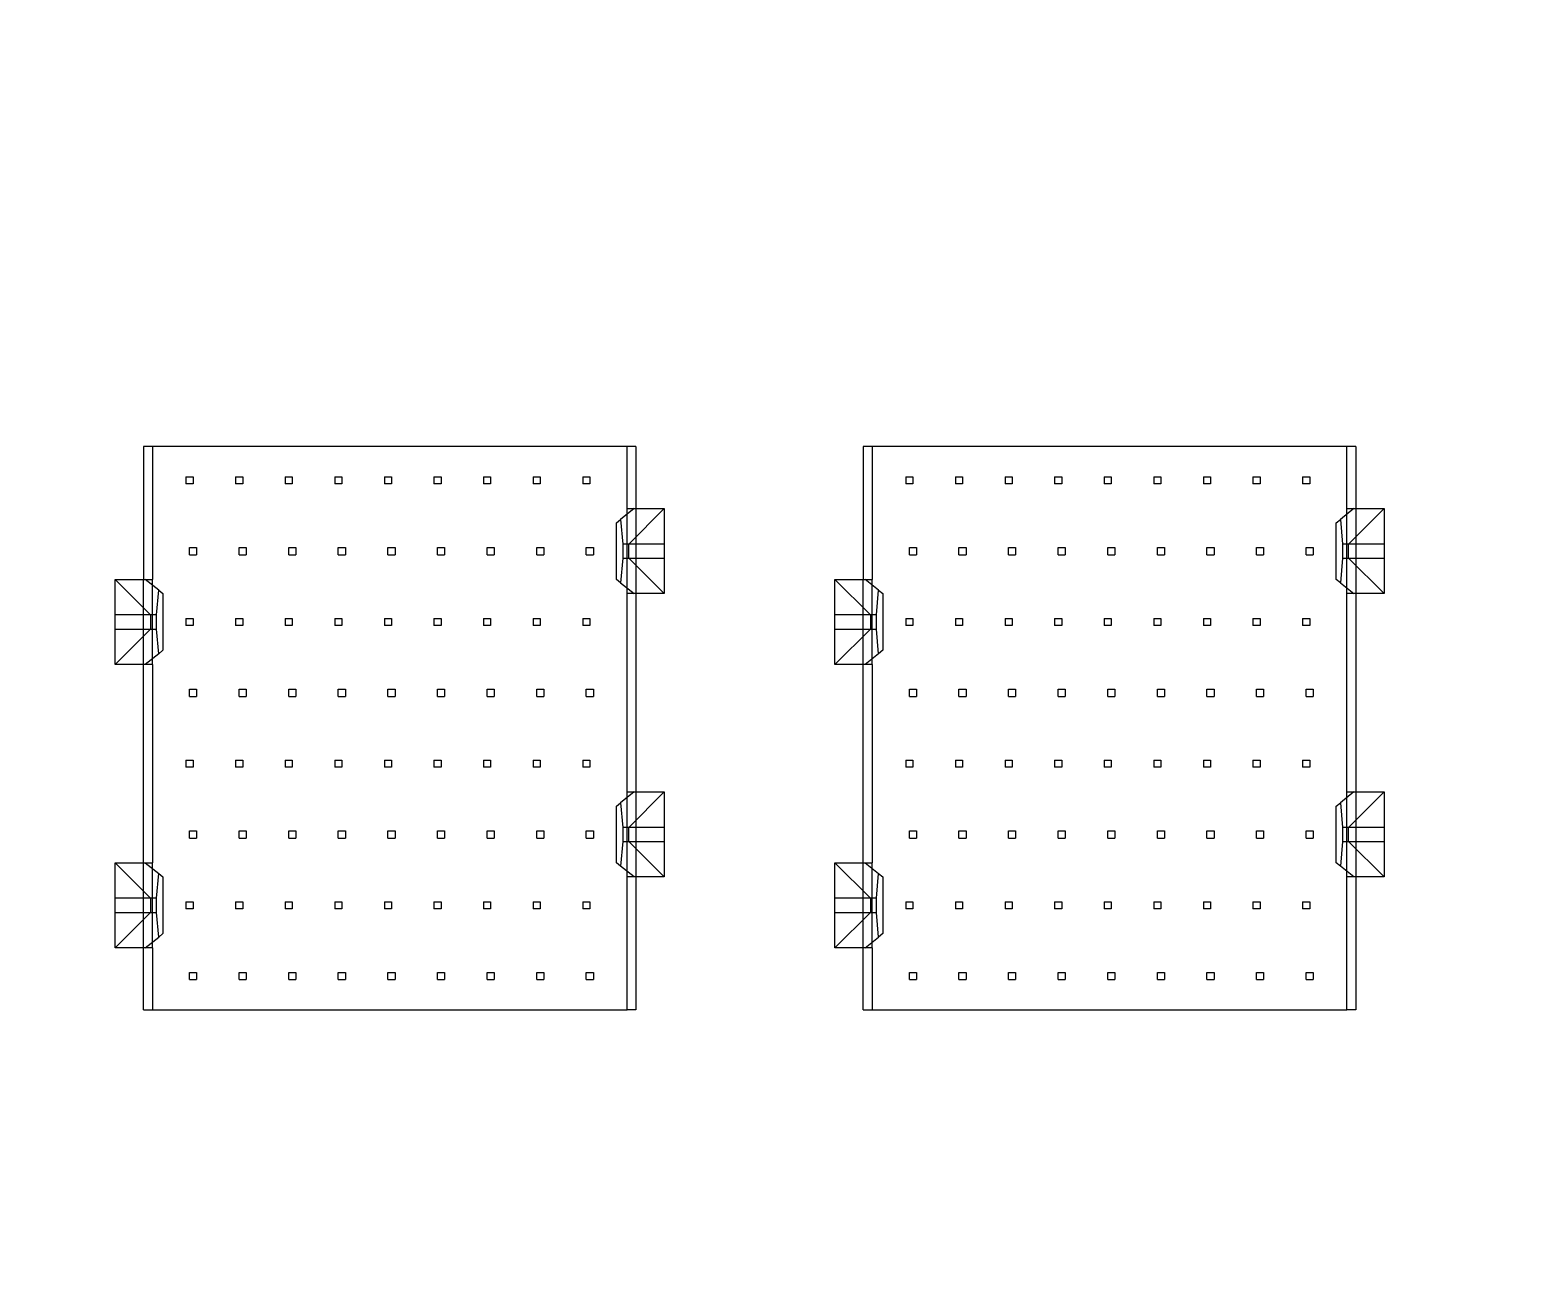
# Model space of a CAD drawing. Header units: millimetres. Extents: x -84 to 500, y -79 to 355.
# Drawn here: x 296.96 to 338.98, y 112.78 to 147.72 of the extents above; entities that cross this region are included whole.
import ezdxf
from ezdxf.lldxf.tags import DXFTag

# ---------------------------------------------------------------- set-up
doc = ezdxf.new("R2010")
doc.units = ezdxf.units.MM
doc.header["$PDSIZE"] = -1
tags = doc.linetypes.add('HIDDEN', pattern=[1.905, 1.27, -0.635]).pattern_tags.tags
tags[6:7] = [DXFTag(74, 4), DXFTag(75, 0), DXFTag(340, '0'), DXFTag(46, 1.0), DXFTag(50, 0.0), DXFTag(44, 0.0), DXFTag(45, 0.0)]
tags[4:5] = [DXFTag(74, 4), DXFTag(75, 0), DXFTag(340, '0'), DXFTag(46, 1.0), DXFTag(50, 0.0), DXFTag(44, 0.0), DXFTag(45, 0.0)]
doc.dimstyles.new('ISO-25', dxfattribs={"dimtxt": 2.5, "dimasz": 2.5, "dimexe": 1.25, "dimexo": 0.625, "dimtad": 1, "dimtxsty": 'Standard', "dimcen": 2.5, "dimadec": 0, "dimazin": 0, "dimtfac": 1, "dimtmove": 0, "dimatfit": 3, "dimfxl": 0, "dimarcsym": 0})

# ---------------------------------------------------------------- blocks, each defined once
blk = doc.blocks.new('*D34')
at = {"color": 0, "linetype": 'ByBlock', "lineweight": -2}
for p, q in [((426.45, 146.35), (440.106, 146.35)), ((440.106, 146.35), (446.71, 141.512)), ((446.71, 141.512), (474.683, 141.512))]:
    blk.add_line(p, q, dxfattribs=at)
at = {"layer": 'DEFPOINTS', "color": 0, "linetype": 'ByBlock'}
blk.add_point((425.45, 146.35), dxfattribs=at)
at = {"color": 0, "linetype": 'ByBlock', "insert": (464.761, 144.786), "char_height": 3.5, "attachment_point": 5}
blk.add_mtext('146,350', dxfattribs=at)
blk = doc.blocks.new('*D104')
at = {"color": 0, "linetype": 'ByBlock', "lineweight": -2}
for p, q in [((357.387, 315.419), (357.387, 343.952)), ((359.8, 308.815), (357.387, 315.419)), ((359.8, 282.085), (359.8, 308.815))]:
    blk.add_line(p, q, dxfattribs=at)
at = {"layer": 'DEFPOINTS', "color": 0, "linetype": 'ByBlock'}
blk.add_point((359.8, 281.085), dxfattribs=at)
at = {"color": 0, "linetype": 'ByBlock', "insert": (354.113, 333.75), "char_height": 3.5, "attachment_point": 5, "rotation": 90}
blk.add_mtext('359,800', dxfattribs=at)
blk = doc.blocks.new('*D182')
at = {"color": 0, "linetype": 'ByBlock', "lineweight": -2}
for p, q in [((297.66, 315.284), (297.66, 343.817)), ((306.665, 308.68), (297.66, 315.284)), ((306.665, 287.37), (306.665, 308.68))]:
    blk.add_line(p, q, dxfattribs=at)
at = {"layer": 'DEFPOINTS', "color": 0, "linetype": 'ByBlock'}
blk.add_point((306.665, 286.37), dxfattribs=at)
at = {"color": 0, "linetype": 'ByBlock', "insert": (294.386, 333.614), "char_height": 3.5, "attachment_point": 5, "rotation": 90}
blk.add_mtext('306,860', dxfattribs=at)
blk = doc.blocks.new('*D103')
at = {"color": 0, "linetype": 'ByBlock', "lineweight": -2}
blk.add_line((392.56, 287.37), (392.56, 345.31), dxfattribs=at)
at = {"layer": 'DEFPOINTS', "color": 0, "linetype": 'ByBlock'}
blk.add_point((392.56, 286.37), dxfattribs=at)
at = {"color": 0, "linetype": 'ByBlock', "insert": (389.286, 334.81), "char_height": 3.5, "attachment_point": 5, "rotation": 90}
blk.add_mtext('392,560', dxfattribs=at)
blk = doc.blocks.new('*D60')
at = {"color": 0, "linetype": 'ByBlock', "lineweight": -2}
for p, q in [((429.688, 279.42), (436.292, 282.059)), ((436.292, 282.059), (465.42, 282.059)), ((399.51, 279.42), (429.688, 279.42))]:
    blk.add_line(p, q, dxfattribs=at)
at = {"layer": 'DEFPOINTS', "color": 0, "linetype": 'ByBlock'}
blk.add_point((398.51, 279.42), dxfattribs=at)
at = {"color": 0, "linetype": 'ByBlock', "insert": (454.92, 285.333), "char_height": 3.5, "attachment_point": 5}
blk.add_mtext('279,420', dxfattribs=at)
blk = doc.blocks.new('*D190')
at = {"color": 0, "linetype": 'ByBlock', "lineweight": -2}
for p, q in [((429.827, 280.62), (436.431, 290.705)), ((436.431, 290.705), (464.964, 290.705)), ((361.265, 280.62), (429.827, 280.62))]:
    blk.add_line(p, q, dxfattribs=at)
at = {"layer": 'DEFPOINTS', "color": 0, "linetype": 'ByBlock'}
blk.add_point((360.265, 280.62), dxfattribs=at)
at = {"color": 0, "linetype": 'ByBlock', "insert": (454.762, 293.979), "char_height": 3.5, "attachment_point": 5}
blk.add_mtext('280,620', dxfattribs=at)
blk = doc.blocks.new('*D116')
at = {"color": 0, "linetype": 'ByBlock', "lineweight": -2}
for p, q in [((400.941, 308.34), (400.941, 337.468)), ((407.239, 301.736), (400.941, 308.34)), ((407.239, 211.51), (407.239, 301.736))]:
    blk.add_line(p, q, dxfattribs=at)
at = {"layer": 'DEFPOINTS', "color": 0, "linetype": 'ByBlock'}
blk.add_point((407.239, 210.51), dxfattribs=at)
at = {"color": 0, "linetype": 'ByBlock', "insert": (397.667, 326.968), "char_height": 3.5, "attachment_point": 5, "rotation": 90}
blk.add_mtext('407,239', dxfattribs=at)
blk = doc.blocks.new('*D91')
at = {"color": 0, "linetype": 'ByBlock', "lineweight": -2}
for p, q in [((439.745, 128), (446.349, 133.075)), ((446.349, 133.075), (473.132, 133.075)), ((355.71, 128), (439.745, 128))]:
    blk.add_line(p, q, dxfattribs=at)
at = {"layer": 'DEFPOINTS', "color": 0, "linetype": 'ByBlock'}
blk.add_point((354.71, 128), dxfattribs=at)
at = {"color": 0, "linetype": 'ByBlock', "insert": (463.805, 136.349), "char_height": 3.5, "attachment_point": 5}
blk.add_mtext('128,000', dxfattribs=at)
blk = doc.blocks.new('*D90')
at = {"color": 0, "linetype": 'ByBlock', "lineweight": -2}
for p, q in [((383.58, 122.31), (443.522, 122.31)), ((443.522, 122.31), (450.126, 119.448)), ((450.126, 119.448), (476.944, 119.448))]:
    blk.add_line(p, q, dxfattribs=at)
at = {"layer": 'DEFPOINTS', "color": 0, "linetype": 'ByBlock'}
blk.add_point((382.58, 122.31), dxfattribs=at)
at = {"color": 0, "linetype": 'ByBlock', "insert": (467.599, 122.722), "char_height": 3.5, "attachment_point": 5}
blk.add_mtext('122,310', dxfattribs=at)
blk = doc.blocks.new('*D87')
at = {"color": 0, "linetype": 'ByBlock', "lineweight": -2}
for p, q in [((355.71, 165.32), (436.663, 165.32)), ((436.663, 165.32), (443.267, 154.329)), ((443.267, 154.329), (471.24, 154.329))]:
    blk.add_line(p, q, dxfattribs=at)
at = {"layer": 'DEFPOINTS', "color": 0, "linetype": 'ByBlock'}
blk.add_point((354.71, 165.32), dxfattribs=at)
at = {"color": 0, "linetype": 'ByBlock', "insert": (461.318, 157.603), "char_height": 3.5, "attachment_point": 5}
blk.add_mtext('165,320', dxfattribs=at)
blk = doc.blocks.new('*D86')
at = {"color": 0, "linetype": 'ByBlock', "lineweight": -2}
for p, q in [((435.679, 169.72), (442.283, 178.623)), ((442.283, 178.623), (470.256, 178.623)), ((383.58, 169.72), (435.679, 169.72))]:
    blk.add_line(p, q, dxfattribs=at)
at = {"layer": 'DEFPOINTS', "color": 0, "linetype": 'ByBlock'}
blk.add_point((382.58, 169.72), dxfattribs=at)
at = {"color": 0, "linetype": 'ByBlock', "insert": (460.334, 181.897), "char_height": 3.5, "attachment_point": 5}
blk.add_mtext('169,720', dxfattribs=at)
blk = doc.blocks.new('*D93')
at = {"color": 0, "linetype": 'ByBlock', "lineweight": -2}
for p, q in [((432.054, 211.35), (437.709, 213.37)), ((437.709, 213.37), (464.527, 213.37)), ((426.45, 211.35), (432.054, 211.35))]:
    blk.add_line(p, q, dxfattribs=at)
at = {"layer": 'DEFPOINTS', "color": 0, "linetype": 'ByBlock'}
blk.add_point((425.45, 211.35), dxfattribs=at)
at = {"color": 0, "linetype": 'ByBlock', "insert": (455.182, 216.644), "char_height": 3.5, "attachment_point": 5}
blk.add_mtext('211,350', dxfattribs=at)
blk = doc.blocks.new('*D94')
at = {"color": 0, "linetype": 'ByBlock', "lineweight": -2}
for p, q in [((432.095, 298.31), (435.867, 300.366)), ((435.867, 300.366), (463.84, 300.366)), ((426.491, 298.31), (432.095, 298.31))]:
    blk.add_line(p, q, dxfattribs=at)
at = {"layer": 'DEFPOINTS', "color": 0, "linetype": 'ByBlock'}
blk.add_point((425.491, 298.31), dxfattribs=at)
at = {"color": 0, "linetype": 'ByBlock', "insert": (453.918, 303.64), "char_height": 3.5, "attachment_point": 5}
blk.add_mtext('298,310', dxfattribs=at)
blk = doc.blocks.new('*D100')
at = {"color": 0, "linetype": 'ByBlock', "lineweight": -2}
for p, q in [((438.404, 304.8), (441.522, 311.942)), ((441.522, 311.942), (469.46, 311.942)), ((432.8, 304.8), (438.404, 304.8))]:
    blk.add_line(p, q, dxfattribs=at)
at = {"layer": 'DEFPOINTS', "color": 0, "linetype": 'ByBlock'}
blk.add_point((431.8, 304.8), dxfattribs=at)
at = {"color": 0, "linetype": 'ByBlock', "insert": (459.555, 315.216), "char_height": 3.5, "attachment_point": 5}
blk.add_mtext('304,800', dxfattribs=at)
blk = doc.blocks.new('*D102')
at = {"color": 0, "linetype": 'ByBlock', "lineweight": -2}
for p, q in [((423.034, 313.81), (423.034, 341.188)), ((431.8, 311.404), (423.034, 313.81)), ((431.8, 305.8), (431.8, 311.404))]:
    blk.add_line(p, q, dxfattribs=at)
at = {"layer": 'DEFPOINTS', "color": 0, "linetype": 'ByBlock'}
blk.add_point((431.8, 304.8), dxfattribs=at)
at = {"color": 0, "linetype": 'ByBlock', "insert": (419.76, 331.563), "char_height": 3.5, "attachment_point": 5, "rotation": 90}
blk.add_mtext('431,800', dxfattribs=at)
blk = doc.blocks.new('*D114')
at = {"color": 0, "linetype": 'ByBlock', "lineweight": -2}
for p, q in [((427.163, 240.585), (433.767, 246.415)), ((433.767, 246.415), (462.895, 246.415)), ((407.051, 240.585), (427.163, 240.585))]:
    blk.add_line(p, q, dxfattribs=at)
at = {"layer": 'DEFPOINTS', "color": 0, "linetype": 'ByBlock'}
blk.add_point((406.051, 240.585), dxfattribs=at)
at = {"color": 0, "linetype": 'ByBlock', "insert": (452.395, 249.689), "char_height": 3.5, "attachment_point": 5}
blk.add_mtext('240,585', dxfattribs=at)
blk = doc.blocks.new('*D117')
at = {"color": 0, "linetype": 'ByBlock', "lineweight": -2}
for p, q in [((375.623, 311.577), (375.623, 340.11)), ((378.2, 304.973), (375.623, 311.577)), ((378.2, 242.005), (378.2, 304.973))]:
    blk.add_line(p, q, dxfattribs=at)
at = {"layer": 'DEFPOINTS', "color": 0, "linetype": 'ByBlock'}
blk.add_point((378.2, 241.005), dxfattribs=at)
at = {"color": 0, "linetype": 'ByBlock', "insert": (372.349, 329.907), "char_height": 3.5, "attachment_point": 5, "rotation": 90}
blk.add_mtext('378,200', dxfattribs=at)
blk = doc.blocks.new('*D118')
at = {"color": 0, "linetype": 'ByBlock', "lineweight": -2}
for p, q in [((346.874, 316.264), (346.874, 343.047)), ((350.01, 309.66), (346.874, 316.264)), ((350.01, 242.005), (350.01, 309.66))]:
    blk.add_line(p, q, dxfattribs=at)
at = {"layer": 'DEFPOINTS', "color": 0, "linetype": 'ByBlock'}
blk.add_point((350.01, 241.005), dxfattribs=at)
at = {"color": 0, "linetype": 'ByBlock', "insert": (343.6, 333.72), "char_height": 3.5, "attachment_point": 5, "rotation": 90}
blk.add_mtext('350,010', dxfattribs=at)
blk = doc.blocks.new('*D186')
at = {"color": 0, "linetype": 'ByBlock', "lineweight": -2}
for p, q in [((332.635, 315.682), (332.635, 344.81)), ((329.69, 309.078), (332.635, 315.682)), ((329.69, 241.54), (329.69, 309.078))]:
    blk.add_line(p, q, dxfattribs=at)
at = {"layer": 'DEFPOINTS', "color": 0, "linetype": 'ByBlock'}
blk.add_point((329.69, 240.54), dxfattribs=at)
at = {"color": 0, "linetype": 'ByBlock', "insert": (329.361, 334.31), "char_height": 3.5, "attachment_point": 5, "rotation": 90}
blk.add_mtext('329,690', dxfattribs=at)
blk = doc.blocks.new('*D120')
at = {"color": 0, "linetype": 'ByBlock', "lineweight": -2}
for p, q in [((316.639, 311.78), (316.639, 340.313)), ((309.37, 305.176), (316.639, 311.78)), ((309.37, 242.005), (309.37, 305.176))]:
    blk.add_line(p, q, dxfattribs=at)
at = {"layer": 'DEFPOINTS', "color": 0, "linetype": 'ByBlock'}
blk.add_point((309.37, 241.005), dxfattribs=at)
at = {"color": 0, "linetype": 'ByBlock', "insert": (313.365, 330.111), "char_height": 3.5, "attachment_point": 5, "rotation": 90}
blk.add_mtext('309,370', dxfattribs=at)
blk = doc.blocks.new('*D183')
at = {"color": 0, "linetype": 'ByBlock', "lineweight": -2}
for p, q in [((308.562, 314.116), (308.562, 341.494)), ((306.925, 307.512), (308.562, 314.116)), ((306.925, 174.27), (306.925, 307.512))]:
    blk.add_line(p, q, dxfattribs=at)
at = {"layer": 'DEFPOINTS', "color": 0, "linetype": 'ByBlock'}
blk.add_point((306.925, 173.27), dxfattribs=at)
at = {"color": 0, "linetype": 'ByBlock', "insert": (305.288, 331.869), "char_height": 3.5, "attachment_point": 5, "rotation": 90}
blk.add_mtext('307,120', dxfattribs=at)
blk = doc.blocks.new('*D185')
at = {"color": 0, "linetype": 'ByBlock', "lineweight": -2}
for p, q in [((325.43, 309.484), (325.43, 338.612)), ((327.44, 302.88), (325.43, 309.484)), ((327.44, 174.27), (327.44, 302.88))]:
    blk.add_line(p, q, dxfattribs=at)
at = {"layer": 'DEFPOINTS', "color": 0, "linetype": 'ByBlock'}
blk.add_point((327.44, 173.27), dxfattribs=at)
at = {"color": 0, "linetype": 'ByBlock', "insert": (322.156, 328.112), "char_height": 3.5, "attachment_point": 5, "rotation": 90}
blk.add_mtext('327,440', dxfattribs=at)
blk = doc.blocks.new('*D187')
at = {"color": 0, "linetype": 'ByBlock', "lineweight": -2}
for p, q in [((338.803, 312.856), (338.803, 341.984)), ((347.76, 306.252), (338.803, 312.856)), ((347.76, 174.27), (347.76, 306.252))]:
    blk.add_line(p, q, dxfattribs=at)
at = {"layer": 'DEFPOINTS', "color": 0, "linetype": 'ByBlock'}
blk.add_point((347.76, 173.27), dxfattribs=at)
at = {"color": 0, "linetype": 'ByBlock', "insert": (335.529, 331.484), "char_height": 3.5, "attachment_point": 5, "rotation": 90}
blk.add_mtext('347,760', dxfattribs=at)
blk = doc.blocks.new('*D188')
at = {"color": 0, "linetype": 'ByBlock', "lineweight": -2}
for p, q in [((366.99, 308.283), (366.99, 337.411)), ((375.63, 301.679), (366.99, 308.283)), ((375.63, 176.67), (375.63, 301.679))]:
    blk.add_line(p, q, dxfattribs=at)
at = {"layer": 'DEFPOINTS', "color": 0, "linetype": 'ByBlock'}
blk.add_point((375.63, 175.67), dxfattribs=at)
at = {"color": 0, "linetype": 'ByBlock', "insert": (363.716, 326.911), "char_height": 3.5, "attachment_point": 5, "rotation": 90}
blk.add_mtext('375,630', dxfattribs=at)

msp = doc.modelspace()

# ---------------------------------------------------------------- linework, layer by layer
at = {"color": 7, "linetype": 'Continuous', "lineweight": 15}
for p, q in [((300.17, 135.95), (300.17, 132.2)), ((300.42, 135.95), (300.17, 135.95)), ((300.42, 135.95), (300.42, 132.2)), ((313.82, 135.95), (300.42, 135.95)), ((313.82, 134.2), (313.82, 135.95)), ((314.07, 135.95), (313.82, 135.95)), ((314.07, 135.95), (314.07, 134.2)), ((320.49, 135.95), (320.49, 132.2)), ((320.74, 135.95), (320.49, 135.95)), ((320.74, 135.95), (320.74, 132.2)), ((334.14, 135.95), (320.74, 135.95)), ((334.14, 134.2), (334.14, 135.95)), ((334.39, 135.95), (334.14, 135.95)), ((334.39, 135.95), (334.39, 134.2)), ((314.02, 134.2), (313.6392, 133.8953)), ((313.82, 134.2), (314.02, 134.2)), ((314.87, 134.2), (313.87, 133.2)), ((314.02, 134.2), (314.87, 134.2)), ((314.87, 134.2), (314.87, 133.2)), ((334.34, 134.2), (333.9592, 133.8953)), ((334.14, 134.2), (334.34, 134.2)), ((335.19, 134.2), (334.19, 133.2)), ((334.34, 134.2), (335.19, 134.2)), ((335.19, 134.2), (335.19, 133.2)), ((313.52, 133.8), (313.6392, 133.8953)), ((313.52, 132.2), (313.52, 133.8)), ((313.6392, 133.8953), (313.7, 133.2)), ((333.84, 133.8), (333.9592, 133.8953)), ((333.84, 132.2), (333.84, 133.8)), ((333.9592, 133.8953), (334.02, 133.2)), ((313.7, 133.2), (313.7, 132.8)), ((313.87, 133.2), (313.7, 133.2)), ((313.87, 132.8), (313.87, 133.2)), ((314.87, 133.2), (313.87, 133.2)), ((314.87, 133.2), (314.87, 132.8)), ((334.02, 133.2), (334.02, 132.8)), ((334.19, 133.2), (334.02, 133.2)), ((334.19, 132.8), (334.19, 133.2)), ((335.19, 133.2), (334.19, 133.2)), ((335.19, 133.2), (335.19, 132.8)), ((313.7, 132.8), (313.6392, 132.1047)), ((313.7, 132.8), (313.87, 132.8)), ((313.87, 132.8), (314.87, 131.8)), ((313.87, 132.8), (314.87, 132.8)), ((314.87, 132.8), (314.87, 131.8)), ((334.02, 132.8), (333.9592, 132.1047)), ((334.02, 132.8), (334.19, 132.8)), ((334.19, 132.8), (335.19, 131.8)), ((334.19, 132.8), (335.19, 132.8)), ((335.19, 132.8), (335.19, 131.8)), ((299.37, 132.2), (300.22, 132.2)), ((300.37, 131.2), (299.37, 132.2)), ((299.37, 131.2), (299.37, 132.2)), ((300.6008, 131.8953), (300.22, 132.2)), ((300.22, 132.2), (300.42, 132.2)), ((313.6392, 132.1047), (313.52, 132.2)), ((313.6392, 132.1047), (314.02, 131.8)), ((319.69, 132.2), (320.54, 132.2)), ((320.69, 131.2), (319.69, 132.2)), ((319.69, 131.2), (319.69, 132.2)), ((320.9208, 131.8953), (320.54, 132.2)), ((320.54, 132.2), (320.74, 132.2)), ((333.9592, 132.1047), (333.84, 132.2)), ((333.9592, 132.1047), (334.34, 131.8)), ((300.54, 131.2), (300.6008, 131.8953)), ((300.6008, 131.8953), (300.72, 131.8)), ((300.72, 131.8), (300.72, 130.2)), ((313.82, 126.2), (313.82, 131.8)), ((314.02, 131.8), (313.82, 131.8)), ((314.87, 131.8), (314.02, 131.8)), ((314.07, 131.8), (314.07, 126.2)), ((320.86, 131.2), (320.9208, 131.8953)), ((320.9208, 131.8953), (321.04, 131.8)), ((321.04, 131.8), (321.04, 130.2)), ((334.14, 126.2), (334.14, 131.8)), ((334.34, 131.8), (334.14, 131.8)), ((335.19, 131.8), (334.34, 131.8)), ((334.39, 131.8), (334.39, 126.2)), ((299.37, 130.8), (299.37, 131.2)), ((300.37, 131.2), (299.37, 131.2)), ((300.54, 131.2), (300.37, 131.2)), ((300.37, 131.2), (300.37, 130.8)), ((300.54, 130.8), (300.54, 131.2)), ((319.69, 130.8), (319.69, 131.2)), ((320.69, 131.2), (319.69, 131.2)), ((320.86, 131.2), (320.69, 131.2)), ((320.69, 131.2), (320.69, 130.8)), ((320.86, 130.8), (320.86, 131.2)), ((299.37, 129.8), (300.37, 130.8)), ((299.37, 129.8), (299.37, 130.8)), ((299.37, 130.8), (300.37, 130.8)), ((300.37, 130.8), (300.54, 130.8)), ((300.6008, 130.1047), (300.54, 130.8)), ((319.69, 129.8), (320.69, 130.8)), ((319.69, 130.8), (320.69, 130.8)), ((319.69, 129.8), (319.69, 130.8)), ((320.69, 130.8), (320.86, 130.8)), ((320.9208, 130.1047), (320.86, 130.8)), ((300.6008, 130.1047), (300.22, 129.8)), ((300.72, 130.2), (300.6008, 130.1047)), ((320.9208, 130.1047), (320.54, 129.8)), ((321.04, 130.2), (320.9208, 130.1047)), ((300.22, 129.8), (299.37, 129.8)), ((300.17, 124.2), (300.17, 129.8)), ((300.42, 129.8), (300.22, 129.8)), ((300.42, 129.8), (300.42, 124.2)), ((320.54, 129.8), (319.69, 129.8)), ((320.49, 124.2), (320.49, 129.8)), ((320.74, 129.8), (320.54, 129.8)), ((320.74, 129.8), (320.74, 124.2)), ((314.02, 126.2), (313.6392, 125.8953)), ((313.82, 126.2), (314.02, 126.2)), ((314.87, 126.2), (313.87, 125.2)), ((314.02, 126.2), (314.87, 126.2)), ((314.87, 126.2), (314.87, 125.2)), ((334.34, 126.2), (333.9592, 125.8953)), ((334.14, 126.2), (334.34, 126.2)), ((335.19, 126.2), (334.19, 125.2)), ((334.34, 126.2), (335.19, 126.2)), ((335.19, 126.2), (335.19, 125.2)), ((313.52, 125.8), (313.6392, 125.8953)), ((313.52, 124.2), (313.52, 125.8)), ((313.6392, 125.8953), (313.7, 125.2)), ((333.84, 125.8), (333.9592, 125.8953)), ((333.84, 124.2), (333.84, 125.8)), ((333.9592, 125.8953), (334.02, 125.2)), ((313.7, 124.8), (313.6392, 124.1047)), ((313.87, 125.2), (313.7, 125.2)), ((313.7, 125.2), (313.7, 124.8)), ((313.7, 124.8), (313.87, 124.8)), ((313.87, 124.8), (313.87, 125.2)), ((314.87, 125.2), (313.87, 125.2)), ((313.87, 124.8), (314.87, 124.8)), ((313.87, 124.8), (314.87, 123.8)), ((314.87, 125.2), (314.87, 124.8)), ((314.87, 124.8), (314.87, 123.8)), ((334.02, 124.8), (333.9592, 124.1047)), ((334.02, 125.2), (334.02, 124.8)), ((334.19, 125.2), (334.02, 125.2)), ((334.02, 124.8), (334.19, 124.8)), ((334.19, 124.8), (334.19, 125.2)), ((335.19, 125.2), (334.19, 125.2)), ((334.19, 124.8), (335.19, 124.8)), ((334.19, 124.8), (335.19, 123.8)), ((335.19, 125.2), (335.19, 124.8)), ((335.19, 124.8), (335.19, 123.8)), ((299.37, 124.2), (300.22, 124.2)), ((300.37, 123.2), (299.37, 124.2)), ((299.37, 123.2), (299.37, 124.2)), ((300.22, 124.2), (300.6008, 123.8953)), ((300.22, 124.2), (300.42, 124.2)), ((313.6392, 124.1047), (313.52, 124.2)), ((314.02, 123.8), (313.6392, 124.1047)), ((320.69, 123.2), (319.69, 124.2)), ((319.69, 123.2), (319.69, 124.2)), ((319.69, 124.2), (320.54, 124.2)), ((320.54, 124.2), (320.9208, 123.8953)), ((320.54, 124.2), (320.74, 124.2)), ((333.9592, 124.1047), (333.84, 124.2)), ((334.34, 123.8), (333.9592, 124.1047)), ((300.54, 123.2), (300.6008, 123.8953)), ((300.6008, 123.8953), (300.72, 123.8)), ((300.72, 123.8), (300.72, 122.2)), ((313.82, 120.05), (313.82, 123.8)), ((314.02, 123.8), (313.82, 123.8)), ((314.87, 123.8), (314.02, 123.8)), ((314.07, 123.8), (314.07, 120.05)), ((320.86, 123.2), (320.9208, 123.8953)), ((320.9208, 123.8953), (321.04, 123.8)), ((321.04, 123.8), (321.04, 122.2)), ((334.14, 120.05), (334.14, 123.8)), ((334.34, 123.8), (334.14, 123.8)), ((335.19, 123.8), (334.34, 123.8)), ((334.39, 123.8), (334.39, 120.05)), ((299.37, 122.8), (299.37, 123.2)), ((300.37, 123.2), (299.37, 123.2)), ((300.54, 123.2), (300.37, 123.2)), ((300.37, 123.2), (300.37, 122.8)), ((300.54, 122.8), (300.54, 123.2)), ((319.69, 122.8), (319.69, 123.2)), ((320.69, 123.2), (319.69, 123.2)), ((320.86, 123.2), (320.69, 123.2)), ((320.69, 123.2), (320.69, 122.8)), ((320.86, 122.8), (320.86, 123.2)), ((299.37, 121.8), (300.37, 122.8)), ((299.37, 121.8), (299.37, 122.8)), ((299.37, 122.8), (300.37, 122.8)), ((300.37, 122.8), (300.54, 122.8)), ((300.6008, 122.1047), (300.54, 122.8)), ((319.69, 121.8), (320.69, 122.8)), ((319.69, 121.8), (319.69, 122.8)), ((319.69, 122.8), (320.69, 122.8)), ((320.69, 122.8), (320.86, 122.8)), ((320.9208, 122.1047), (320.86, 122.8)), ((300.22, 121.8), (300.6008, 122.1047)), ((300.72, 122.2), (300.6008, 122.1047)), ((320.54, 121.8), (320.9208, 122.1047)), ((321.04, 122.2), (320.9208, 122.1047)), ((300.22, 121.8), (299.37, 121.8)), ((300.17, 120.05), (300.17, 121.8)), ((300.42, 121.8), (300.22, 121.8)), ((300.42, 121.8), (300.42, 120.05)), ((320.54, 121.8), (319.69, 121.8)), ((320.49, 120.05), (320.49, 121.8)), ((320.74, 121.8), (320.54, 121.8)), ((320.74, 121.8), (320.74, 120.05)), ((300.17, 120.05), (300.42, 120.05)), ((300.42, 120.05), (313.82, 120.05)), ((314.07, 120.05), (313.82, 120.05)), ((320.49, 120.05), (320.74, 120.05)), ((320.74, 120.05), (334.14, 120.05)), ((334.39, 120.05), (334.14, 120.05))]:
    msp.add_line(p, q, dxfattribs=at)
at = {"color": 7, "linetype": 'HIDDEN', "lineweight": 0}
for p, q in [((301.37, 135.1), (301.37, 134.9)), ((301.37, 135.1), (301.57, 135.1)), ((301.57, 134.9), (301.37, 134.9)), ((301.57, 135.1), (301.57, 134.9)), ((302.77, 135.1), (302.77, 134.9)), ((302.77, 135.1), (302.97, 135.1)), ((302.97, 134.9), (302.77, 134.9)), ((302.97, 135.1), (302.97, 134.9)), ((304.17, 135.1), (304.17, 134.9)), ((304.17, 135.1), (304.37, 135.1)), ((304.37, 134.9), (304.17, 134.9)), ((304.37, 135.1), (304.37, 134.9)), ((305.57, 135.1), (305.57, 134.9)), ((305.57, 135.1), (305.77, 135.1)), ((305.77, 134.9), (305.57, 134.9)), ((305.77, 135.1), (305.77, 134.9)), ((306.97, 135.1), (306.97, 134.9)), ((306.97, 135.1), (307.17, 135.1)), ((307.17, 134.9), (306.97, 134.9)), ((307.17, 135.1), (307.17, 134.9)), ((308.37, 135.1), (308.37, 134.9)), ((308.37, 135.1), (308.57, 135.1)), ((308.57, 134.9), (308.37, 134.9)), ((308.57, 135.1), (308.57, 134.9)), ((309.77, 135.1), (309.97, 135.1)), ((309.77, 135.1), (309.77, 134.9)), ((309.97, 134.9), (309.77, 134.9)), ((309.97, 135.1), (309.97, 134.9)), ((311.17, 135.1), (311.17, 134.9)), ((311.17, 135.1), (311.37, 135.1)), ((311.37, 134.9), (311.17, 134.9)), ((311.37, 135.1), (311.37, 134.9)), ((312.57, 135.1), (312.57, 134.9)), ((312.57, 135.1), (312.77, 135.1)), ((312.77, 134.9), (312.57, 134.9)), ((312.77, 135.1), (312.77, 134.9)), ((321.69, 135.1), (321.89, 135.1)), ((321.69, 135.1), (321.69, 134.9)), ((321.89, 134.9), (321.69, 134.9)), ((321.89, 135.1), (321.89, 134.9)), ((323.09, 135.1), (323.29, 135.1)), ((323.09, 135.1), (323.09, 134.9)), ((323.29, 134.9), (323.09, 134.9)), ((323.29, 135.1), (323.29, 134.9)), ((324.49, 135.1), (324.69, 135.1)), ((324.49, 135.1), (324.49, 134.9)), ((324.69, 134.9), (324.49, 134.9)), ((324.69, 135.1), (324.69, 134.9)), ((325.89, 135.1), (326.09, 135.1)), ((325.89, 135.1), (325.89, 134.9)), ((326.09, 134.9), (325.89, 134.9)), ((326.09, 135.1), (326.09, 134.9)), ((327.29, 135.1), (327.49, 135.1)), ((327.29, 135.1), (327.29, 134.9)), ((327.49, 134.9), (327.29, 134.9)), ((327.49, 135.1), (327.49, 134.9)), ((328.69, 135.1), (328.89, 135.1)), ((328.69, 135.1), (328.69, 134.9)), ((328.89, 134.9), (328.69, 134.9)), ((328.89, 135.1), (328.89, 134.9)), ((330.09, 135.1), (330.29, 135.1)), ((330.09, 135.1), (330.09, 134.9)), ((330.29, 134.9), (330.09, 134.9)), ((330.29, 135.1), (330.29, 134.9)), ((331.49, 135.1), (331.69, 135.1)), ((331.49, 135.1), (331.49, 134.9)), ((331.69, 134.9), (331.49, 134.9)), ((331.69, 135.1), (331.69, 134.9)), ((332.89, 135.1), (333.09, 135.1)), ((332.89, 135.1), (332.89, 134.9)), ((333.09, 134.9), (332.89, 134.9)), ((333.09, 135.1), (333.09, 134.9)), ((313.82, 131.8), (313.82, 134.2)), ((314.07, 134.2), (314.07, 131.8)), ((334.14, 131.8), (334.14, 134.2)), ((334.39, 134.2), (334.39, 131.8)), ((301.47, 132.9), (301.47, 133.1)), ((301.47, 133.1), (301.67, 133.1)), ((301.47, 132.9), (301.67, 132.9)), ((301.67, 133.1), (301.67, 132.9)), ((302.87, 133.1), (303.07, 133.1)), ((302.87, 132.9), (302.87, 133.1)), ((302.87, 132.9), (303.07, 132.9)), ((303.07, 133.1), (303.07, 132.9)), ((304.27, 132.9), (304.27, 133.1)), ((304.27, 133.1), (304.47, 133.1)), ((304.27, 132.9), (304.47, 132.9)), ((304.47, 133.1), (304.47, 132.9)), ((305.67, 133.1), (305.87, 133.1)), ((305.67, 132.9), (305.67, 133.1)), ((305.67, 132.9), (305.87, 132.9)), ((305.87, 133.1), (305.87, 132.9)), ((307.07, 132.9), (307.07, 133.1)), ((307.07, 133.1), (307.27, 133.1)), ((307.07, 132.9), (307.27, 132.9)), ((307.27, 133.1), (307.27, 132.9)), ((308.47, 132.9), (308.47, 133.1)), ((308.47, 133.1), (308.67, 133.1)), ((308.47, 132.9), (308.67, 132.9)), ((308.67, 133.1), (308.67, 132.9)), ((309.87, 133.1), (310.07, 133.1)), ((309.87, 132.9), (309.87, 133.1)), ((309.87, 132.9), (310.07, 132.9)), ((310.07, 133.1), (310.07, 132.9)), ((311.27, 132.9), (311.27, 133.1)), ((311.27, 133.1), (311.47, 133.1)), ((311.27, 132.9), (311.47, 132.9)), ((311.47, 133.1), (311.47, 132.9)), ((312.67, 133.1), (312.87, 133.1)), ((312.67, 132.9), (312.67, 133.1)), ((312.67, 132.9), (312.87, 132.9)), ((312.87, 133.1), (312.87, 132.9)), ((321.79, 132.9), (321.79, 133.1)), ((321.79, 133.1), (321.99, 133.1)), ((321.79, 132.9), (321.99, 132.9)), ((321.99, 133.1), (321.99, 132.9)), ((323.19, 133.1), (323.39, 133.1)), ((323.19, 132.9), (323.19, 133.1)), ((323.19, 132.9), (323.39, 132.9)), ((323.39, 133.1), (323.39, 132.9)), ((324.59, 133.1), (324.79, 133.1)), ((324.59, 132.9), (324.59, 133.1)), ((324.59, 132.9), (324.79, 132.9)), ((324.79, 133.1), (324.79, 132.9)), ((325.99, 133.1), (326.19, 133.1)), ((325.99, 132.9), (325.99, 133.1)), ((325.99, 132.9), (326.19, 132.9)), ((326.19, 133.1), (326.19, 132.9)), ((327.39, 133.1), (327.59, 133.1)), ((327.39, 132.9), (327.39, 133.1)), ((327.39, 132.9), (327.59, 132.9)), ((327.59, 133.1), (327.59, 132.9)), ((328.79, 133.1), (328.99, 133.1)), ((328.79, 132.9), (328.79, 133.1)), ((328.79, 132.9), (328.99, 132.9)), ((328.99, 133.1), (328.99, 132.9)), ((330.19, 132.9), (330.19, 133.1)), ((330.19, 133.1), (330.39, 133.1)), ((330.19, 132.9), (330.39, 132.9)), ((330.39, 133.1), (330.39, 132.9)), ((331.59, 133.1), (331.79, 133.1)), ((331.59, 132.9), (331.59, 133.1)), ((331.59, 132.9), (331.79, 132.9)), ((331.79, 133.1), (331.79, 132.9)), ((332.99, 133.1), (333.19, 133.1)), ((332.99, 132.9), (332.99, 133.1)), ((332.99, 132.9), (333.19, 132.9)), ((333.19, 133.1), (333.19, 132.9)), ((300.17, 129.8), (300.17, 132.2)), ((300.42, 129.8), (300.42, 132.2)), ((320.49, 129.8), (320.49, 132.2)), ((320.74, 129.8), (320.74, 132.2)), ((301.37, 131.1), (301.57, 131.1)), ((301.37, 131.1), (301.37, 130.9)), ((301.57, 131.1), (301.57, 130.9)), ((302.77, 131.1), (302.77, 130.9)), ((302.77, 131.1), (302.97, 131.1)), ((302.97, 131.1), (302.97, 130.9)), ((304.17, 131.1), (304.17, 130.9)), ((304.17, 131.1), (304.37, 131.1)), ((304.37, 131.1), (304.37, 130.9)), ((305.57, 131.1), (305.57, 130.9)), ((305.57, 131.1), (305.77, 131.1)), ((305.77, 131.1), (305.77, 130.9)), ((306.97, 131.1), (306.97, 130.9)), ((306.97, 131.1), (307.17, 131.1)), ((307.17, 131.1), (307.17, 130.9)), ((308.37, 131.1), (308.37, 130.9)), ((308.37, 131.1), (308.57, 131.1)), ((308.57, 131.1), (308.57, 130.9)), ((309.77, 131.1), (309.77, 130.9)), ((309.77, 131.1), (309.97, 131.1)), ((309.97, 131.1), (309.97, 130.9)), ((311.17, 131.1), (311.17, 130.9)), ((311.17, 131.1), (311.37, 131.1)), ((311.37, 131.1), (311.37, 130.9)), ((312.57, 131.1), (312.77, 131.1)), ((312.57, 131.1), (312.57, 130.9)), ((312.77, 131.1), (312.77, 130.9)), ((321.69, 131.1), (321.69, 130.9)), ((321.69, 131.1), (321.89, 131.1)), ((321.89, 131.1), (321.89, 130.9)), ((323.09, 131.1), (323.29, 131.1)), ((323.09, 131.1), (323.09, 130.9)), ((323.29, 131.1), (323.29, 130.9)), ((324.49, 131.1), (324.69, 131.1)), ((324.49, 131.1), (324.49, 130.9)), ((324.69, 131.1), (324.69, 130.9)), ((325.89, 131.1), (326.09, 131.1)), ((325.89, 131.1), (325.89, 130.9)), ((326.09, 131.1), (326.09, 130.9)), ((327.29, 131.1), (327.49, 131.1)), ((327.29, 131.1), (327.29, 130.9)), ((327.49, 131.1), (327.49, 130.9)), ((328.69, 131.1), (328.89, 131.1)), ((328.69, 131.1), (328.69, 130.9)), ((328.89, 131.1), (328.89, 130.9)), ((330.09, 131.1), (330.29, 131.1)), ((330.09, 131.1), (330.09, 130.9)), ((330.29, 131.1), (330.29, 130.9)), ((331.49, 131.1), (331.69, 131.1)), ((331.49, 131.1), (331.49, 130.9)), ((331.69, 131.1), (331.69, 130.9)), ((332.89, 131.1), (333.09, 131.1)), ((332.89, 131.1), (332.89, 130.9)), ((333.09, 131.1), (333.09, 130.9)), ((301.57, 130.9), (301.37, 130.9)), ((302.97, 130.9), (302.77, 130.9)), ((304.37, 130.9), (304.17, 130.9)), ((305.77, 130.9), (305.57, 130.9)), ((307.17, 130.9), (306.97, 130.9)), ((308.57, 130.9), (308.37, 130.9)), ((309.97, 130.9), (309.77, 130.9)), ((311.37, 130.9), (311.17, 130.9)), ((312.77, 130.9), (312.57, 130.9)), ((321.89, 130.9), (321.69, 130.9)), ((323.29, 130.9), (323.09, 130.9)), ((324.69, 130.9), (324.49, 130.9)), ((326.09, 130.9), (325.89, 130.9)), ((327.49, 130.9), (327.29, 130.9)), ((328.89, 130.9), (328.69, 130.9)), ((330.29, 130.9), (330.09, 130.9)), ((331.69, 130.9), (331.49, 130.9)), ((333.09, 130.9), (332.89, 130.9)), ((301.47, 129.1), (301.67, 129.1)), ((301.47, 128.9), (301.47, 129.1)), ((301.67, 129.1), (301.67, 128.9)), ((302.87, 128.9), (302.87, 129.1)), ((302.87, 129.1), (303.07, 129.1)), ((303.07, 129.1), (303.07, 128.9)), ((304.27, 129.1), (304.47, 129.1)), ((304.27, 128.9), (304.27, 129.1)), ((304.47, 129.1), (304.47, 128.9)), ((305.67, 129.1), (305.87, 129.1)), ((305.67, 128.9), (305.67, 129.1)), ((305.87, 129.1), (305.87, 128.9)), ((307.07, 129.1), (307.27, 129.1)), ((307.07, 128.9), (307.07, 129.1)), ((307.27, 129.1), (307.27, 128.9)), ((308.47, 128.9), (308.47, 129.1)), ((308.47, 129.1), (308.67, 129.1)), ((308.67, 129.1), (308.67, 128.9)), ((309.87, 129.1), (310.07, 129.1)), ((309.87, 128.9), (309.87, 129.1)), ((310.07, 129.1), (310.07, 128.9)), ((311.27, 129.1), (311.47, 129.1)), ((311.27, 128.9), (311.27, 129.1)), ((311.47, 129.1), (311.47, 128.9)), ((312.67, 129.1), (312.87, 129.1)), ((312.67, 128.9), (312.67, 129.1)), ((312.87, 129.1), (312.87, 128.9)), ((321.79, 129.1), (321.99, 129.1)), ((321.79, 128.9), (321.79, 129.1)), ((321.99, 129.1), (321.99, 128.9)), ((323.19, 129.1), (323.39, 129.1)), ((323.19, 128.9), (323.19, 129.1)), ((323.39, 129.1), (323.39, 128.9)), ((324.59, 129.1), (324.79, 129.1)), ((324.59, 128.9), (324.59, 129.1)), ((324.79, 129.1), (324.79, 128.9)), ((325.99, 129.1), (326.19, 129.1)), ((325.99, 128.9), (325.99, 129.1)), ((326.19, 129.1), (326.19, 128.9)), ((327.39, 129.1), (327.59, 129.1)), ((327.39, 128.9), (327.39, 129.1)), ((327.59, 129.1), (327.59, 128.9)), ((328.79, 129.1), (328.99, 129.1)), ((328.79, 128.9), (328.79, 129.1)), ((328.99, 129.1), (328.99, 128.9)), ((330.19, 129.1), (330.39, 129.1)), ((330.19, 128.9), (330.19, 129.1)), ((330.39, 129.1), (330.39, 128.9)), ((331.59, 129.1), (331.79, 129.1)), ((331.59, 128.9), (331.59, 129.1)), ((331.79, 129.1), (331.79, 128.9)), ((332.99, 129.1), (333.19, 129.1)), ((332.99, 128.9), (332.99, 129.1)), ((333.19, 129.1), (333.19, 128.9)), ((301.47, 128.9), (301.67, 128.9)), ((302.87, 128.9), (303.07, 128.9)), ((304.27, 128.9), (304.47, 128.9)), ((305.67, 128.9), (305.87, 128.9)), ((307.07, 128.9), (307.27, 128.9)), ((308.47, 128.9), (308.67, 128.9)), ((309.87, 128.9), (310.07, 128.9)), ((311.27, 128.9), (311.47, 128.9)), ((312.67, 128.9), (312.87, 128.9)), ((321.79, 128.9), (321.99, 128.9)), ((323.19, 128.9), (323.39, 128.9)), ((324.59, 128.9), (324.79, 128.9)), ((325.99, 128.9), (326.19, 128.9)), ((327.39, 128.9), (327.59, 128.9)), ((328.79, 128.9), (328.99, 128.9)), ((330.19, 128.9), (330.39, 128.9)), ((331.59, 128.9), (331.79, 128.9)), ((332.99, 128.9), (333.19, 128.9)), ((301.37, 127.1), (301.57, 127.1)), ((301.37, 127.1), (301.37, 126.9)), ((301.57, 126.9), (301.37, 126.9)), ((301.57, 127.1), (301.57, 126.9)), ((302.77, 127.1), (302.97, 127.1)), ((302.77, 127.1), (302.77, 126.9)), ((302.97, 126.9), (302.77, 126.9)), ((302.97, 127.1), (302.97, 126.9)), ((304.17, 127.1), (304.37, 127.1)), ((304.17, 127.1), (304.17, 126.9)), ((304.37, 126.9), (304.17, 126.9)), ((304.37, 127.1), (304.37, 126.9)), ((305.57, 127.1), (305.57, 126.9)), ((305.57, 127.1), (305.77, 127.1)), ((305.77, 126.9), (305.57, 126.9)), ((305.77, 127.1), (305.77, 126.9)), ((306.97, 127.1), (306.97, 126.9)), ((306.97, 127.1), (307.17, 127.1)), ((307.17, 126.9), (306.97, 126.9)), ((307.17, 127.1), (307.17, 126.9)), ((308.37, 127.1), (308.37, 126.9)), ((308.37, 127.1), (308.57, 127.1)), ((308.57, 126.9), (308.37, 126.9)), ((308.57, 127.1), (308.57, 126.9)), ((309.77, 127.1), (309.77, 126.9)), ((309.77, 127.1), (309.97, 127.1)), ((309.97, 126.9), (309.77, 126.9)), ((309.97, 127.1), (309.97, 126.9)), ((311.17, 127.1), (311.17, 126.9)), ((311.17, 127.1), (311.37, 127.1)), ((311.37, 126.9), (311.17, 126.9)), ((311.37, 127.1), (311.37, 126.9)), ((312.57, 127.1), (312.57, 126.9)), ((312.57, 127.1), (312.77, 127.1)), ((312.77, 126.9), (312.57, 126.9)), ((312.77, 127.1), (312.77, 126.9)), ((321.69, 127.1), (321.89, 127.1)), ((321.69, 127.1), (321.69, 126.9)), ((321.89, 126.9), (321.69, 126.9)), ((321.89, 127.1), (321.89, 126.9)), ((323.09, 127.1), (323.29, 127.1)), ((323.09, 127.1), (323.09, 126.9)), ((323.29, 126.9), (323.09, 126.9)), ((323.29, 127.1), (323.29, 126.9)), ((324.49, 127.1), (324.69, 127.1)), ((324.49, 127.1), (324.49, 126.9)), ((324.69, 126.9), (324.49, 126.9)), ((324.69, 127.1), (324.69, 126.9)), ((325.89, 127.1), (325.89, 126.9)), ((325.89, 127.1), (326.09, 127.1)), ((326.09, 126.9), (325.89, 126.9)), ((326.09, 127.1), (326.09, 126.9)), ((327.29, 127.1), (327.49, 127.1)), ((327.29, 127.1), (327.29, 126.9)), ((327.49, 126.9), (327.29, 126.9)), ((327.49, 127.1), (327.49, 126.9)), ((328.69, 127.1), (328.89, 127.1)), ((328.69, 127.1), (328.69, 126.9)), ((328.89, 126.9), (328.69, 126.9)), ((328.89, 127.1), (328.89, 126.9)), ((330.09, 127.1), (330.09, 126.9)), ((330.09, 127.1), (330.29, 127.1)), ((330.29, 126.9), (330.09, 126.9)), ((330.29, 127.1), (330.29, 126.9)), ((331.49, 127.1), (331.69, 127.1)), ((331.49, 127.1), (331.49, 126.9)), ((331.69, 126.9), (331.49, 126.9)), ((331.69, 127.1), (331.69, 126.9)), ((332.89, 127.1), (333.09, 127.1)), ((332.89, 127.1), (332.89, 126.9)), ((333.09, 126.9), (332.89, 126.9)), ((333.09, 127.1), (333.09, 126.9)), ((313.82, 123.8), (313.82, 126.2)), ((314.07, 126.2), (314.07, 123.8)), ((334.14, 123.8), (334.14, 126.2)), ((334.39, 126.2), (334.39, 123.8)), ((301.47, 124.9), (301.47, 125.1)), ((301.47, 125.1), (301.67, 125.1)), ((301.47, 124.9), (301.67, 124.9)), ((301.67, 125.1), (301.67, 124.9)), ((302.87, 124.9), (302.87, 125.1)), ((302.87, 125.1), (303.07, 125.1)), ((302.87, 124.9), (303.07, 124.9)), ((303.07, 125.1), (303.07, 124.9)), ((304.27, 125.1), (304.47, 125.1)), ((304.27, 124.9), (304.27, 125.1)), ((304.27, 124.9), (304.47, 124.9)), ((304.47, 125.1), (304.47, 124.9)), ((305.67, 125.1), (305.87, 125.1)), ((305.67, 124.9), (305.67, 125.1)), ((305.67, 124.9), (305.87, 124.9)), ((305.87, 125.1), (305.87, 124.9)), ((307.07, 124.9), (307.07, 125.1)), ((307.07, 125.1), (307.27, 125.1)), ((307.07, 124.9), (307.27, 124.9)), ((307.27, 125.1), (307.27, 124.9)), ((308.47, 124.9), (308.47, 125.1)), ((308.47, 125.1), (308.67, 125.1)), ((308.47, 124.9), (308.67, 124.9)), ((308.67, 125.1), (308.67, 124.9)), ((309.87, 124.9), (309.87, 125.1)), ((309.87, 125.1), (310.07, 125.1)), ((309.87, 124.9), (310.07, 124.9)), ((310.07, 125.1), (310.07, 124.9)), ((311.27, 124.9), (311.27, 125.1)), ((311.27, 125.1), (311.47, 125.1)), ((311.27, 124.9), (311.47, 124.9)), ((311.47, 125.1), (311.47, 124.9)), ((312.67, 124.9), (312.67, 125.1)), ((312.67, 125.1), (312.87, 125.1)), ((312.67, 124.9), (312.87, 124.9)), ((312.87, 125.1), (312.87, 124.9)), ((321.79, 125.1), (321.99, 125.1)), ((321.79, 124.9), (321.79, 125.1)), ((321.79, 124.9), (321.99, 124.9)), ((321.99, 125.1), (321.99, 124.9)), ((323.19, 124.9), (323.19, 125.1)), ((323.19, 125.1), (323.39, 125.1)), ((323.19, 124.9), (323.39, 124.9)), ((323.39, 125.1), (323.39, 124.9)), ((324.59, 125.1), (324.79, 125.1)), ((324.59, 124.9), (324.59, 125.1)), ((324.59, 124.9), (324.79, 124.9)), ((324.79, 125.1), (324.79, 124.9)), ((325.99, 125.1), (326.19, 125.1)), ((325.99, 124.9), (325.99, 125.1)), ((325.99, 124.9), (326.19, 124.9)), ((326.19, 125.1), (326.19, 124.9)), ((327.39, 124.9), (327.39, 125.1)), ((327.39, 125.1), (327.59, 125.1)), ((327.39, 124.9), (327.59, 124.9)), ((327.59, 125.1), (327.59, 124.9)), ((328.79, 125.1), (328.99, 125.1)), ((328.79, 124.9), (328.79, 125.1)), ((328.79, 124.9), (328.99, 124.9)), ((328.99, 125.1), (328.99, 124.9)), ((330.19, 125.1), (330.39, 125.1)), ((330.19, 124.9), (330.19, 125.1)), ((330.19, 124.9), (330.39, 124.9)), ((330.39, 125.1), (330.39, 124.9)), ((331.59, 125.1), (331.79, 125.1)), ((331.59, 124.9), (331.59, 125.1)), ((331.59, 124.9), (331.79, 124.9)), ((331.79, 125.1), (331.79, 124.9)), ((332.99, 124.9), (332.99, 125.1)), ((332.99, 125.1), (333.19, 125.1)), ((332.99, 124.9), (333.19, 124.9)), ((333.19, 125.1), (333.19, 124.9)), ((300.17, 121.8), (300.17, 124.2)), ((300.42, 121.8), (300.42, 124.2)), ((320.49, 121.8), (320.49, 124.2)), ((320.74, 121.8), (320.74, 124.2)), ((301.37, 123.1), (301.37, 122.9)), ((301.37, 123.1), (301.57, 123.1)), ((301.57, 122.9), (301.37, 122.9)), ((301.57, 123.1), (301.57, 122.9)), ((302.77, 123.1), (302.77, 122.9)), ((302.77, 123.1), (302.97, 123.1)), ((302.97, 122.9), (302.77, 122.9)), ((302.97, 123.1), (302.97, 122.9)), ((304.17, 123.1), (304.17, 122.9)), ((304.17, 123.1), (304.37, 123.1)), ((304.37, 122.9), (304.17, 122.9)), ((304.37, 123.1), (304.37, 122.9)), ((305.57, 123.1), (305.77, 123.1)), ((305.57, 123.1), (305.57, 122.9)), ((305.77, 122.9), (305.57, 122.9)), ((305.77, 123.1), (305.77, 122.9)), ((306.97, 123.1), (306.97, 122.9)), ((306.97, 123.1), (307.17, 123.1)), ((307.17, 122.9), (306.97, 122.9)), ((307.17, 123.1), (307.17, 122.9)), ((308.37, 123.1), (308.37, 122.9)), ((308.37, 123.1), (308.57, 123.1)), ((308.57, 122.9), (308.37, 122.9)), ((308.57, 123.1), (308.57, 122.9)), ((309.77, 123.1), (309.77, 122.9)), ((309.77, 123.1), (309.97, 123.1)), ((309.97, 122.9), (309.77, 122.9)), ((309.97, 123.1), (309.97, 122.9)), ((311.17, 123.1), (311.17, 122.9)), ((311.17, 123.1), (311.37, 123.1)), ((311.37, 122.9), (311.17, 122.9)), ((311.37, 123.1), (311.37, 122.9)), ((312.57, 123.1), (312.57, 122.9)), ((312.57, 123.1), (312.77, 123.1)), ((312.77, 122.9), (312.57, 122.9)), ((312.77, 123.1), (312.77, 122.9)), ((321.69, 123.1), (321.69, 122.9)), ((321.69, 123.1), (321.89, 123.1)), ((321.89, 122.9), (321.69, 122.9)), ((321.89, 123.1), (321.89, 122.9)), ((323.09, 123.1), (323.29, 123.1)), ((323.09, 123.1), (323.09, 122.9)), ((323.29, 122.9), (323.09, 122.9)), ((323.29, 123.1), (323.29, 122.9)), ((324.49, 123.1), (324.69, 123.1)), ((324.49, 123.1), (324.49, 122.9)), ((324.69, 122.9), (324.49, 122.9)), ((324.69, 123.1), (324.69, 122.9)), ((325.89, 123.1), (325.89, 122.9)), ((325.89, 123.1), (326.09, 123.1)), ((326.09, 122.9), (325.89, 122.9)), ((326.09, 123.1), (326.09, 122.9)), ((327.29, 123.1), (327.29, 122.9)), ((327.29, 123.1), (327.49, 123.1)), ((327.49, 122.9), (327.29, 122.9)), ((327.49, 123.1), (327.49, 122.9)), ((328.69, 123.1), (328.89, 123.1)), ((328.69, 123.1), (328.69, 122.9)), ((328.89, 122.9), (328.69, 122.9)), ((328.89, 123.1), (328.89, 122.9)), ((330.09, 123.1), (330.29, 123.1)), ((330.09, 123.1), (330.09, 122.9)), ((330.29, 122.9), (330.09, 122.9)), ((330.29, 123.1), (330.29, 122.9)), ((331.49, 123.1), (331.49, 122.9)), ((331.49, 123.1), (331.69, 123.1)), ((331.69, 122.9), (331.49, 122.9)), ((331.69, 123.1), (331.69, 122.9)), ((332.89, 123.1), (333.09, 123.1)), ((332.89, 123.1), (332.89, 122.9)), ((333.09, 122.9), (332.89, 122.9)), ((333.09, 123.1), (333.09, 122.9)), ((301.47, 120.9), (301.47, 121.1)), ((301.47, 121.1), (301.67, 121.1)), ((301.67, 121.1), (301.67, 120.9)), ((302.87, 120.9), (302.87, 121.1)), ((302.87, 121.1), (303.07, 121.1)), ((303.07, 121.1), (303.07, 120.9)), ((304.27, 120.9), (304.27, 121.1)), ((304.27, 121.1), (304.47, 121.1)), ((304.47, 121.1), (304.47, 120.9)), ((305.67, 120.9), (305.67, 121.1)), ((305.67, 121.1), (305.87, 121.1)), ((305.87, 121.1), (305.87, 120.9)), ((307.07, 120.9), (307.07, 121.1)), ((307.07, 121.1), (307.27, 121.1)), ((307.27, 121.1), (307.27, 120.9)), ((308.47, 120.9), (308.47, 121.1)), ((308.47, 121.1), (308.67, 121.1)), ((308.67, 121.1), (308.67, 120.9)), ((309.87, 121.1), (310.07, 121.1)), ((309.87, 120.9), (309.87, 121.1)), ((310.07, 121.1), (310.07, 120.9)), ((311.27, 121.1), (311.47, 121.1)), ((311.27, 120.9), (311.27, 121.1)), ((311.47, 121.1), (311.47, 120.9)), ((312.67, 120.9), (312.67, 121.1)), ((312.67, 121.1), (312.87, 121.1)), ((312.87, 121.1), (312.87, 120.9)), ((321.79, 120.9), (321.79, 121.1)), ((321.79, 121.1), (321.99, 121.1)), ((321.99, 121.1), (321.99, 120.9)), ((323.19, 120.9), (323.19, 121.1)), ((323.19, 121.1), (323.39, 121.1)), ((323.39, 121.1), (323.39, 120.9)), ((324.59, 120.9), (324.59, 121.1)), ((324.59, 121.1), (324.79, 121.1)), ((324.79, 121.1), (324.79, 120.9)), ((325.99, 120.9), (325.99, 121.1)), ((325.99, 121.1), (326.19, 121.1)), ((326.19, 121.1), (326.19, 120.9)), ((327.39, 120.9), (327.39, 121.1)), ((327.39, 121.1), (327.59, 121.1)), ((327.59, 121.1), (327.59, 120.9)), ((328.79, 121.1), (328.99, 121.1)), ((328.79, 120.9), (328.79, 121.1)), ((328.99, 121.1), (328.99, 120.9)), ((330.19, 120.9), (330.19, 121.1)), ((330.19, 121.1), (330.39, 121.1)), ((330.39, 121.1), (330.39, 120.9)), ((331.59, 120.9), (331.59, 121.1)), ((331.59, 121.1), (331.79, 121.1)), ((331.79, 121.1), (331.79, 120.9)), ((332.99, 120.9), (332.99, 121.1)), ((332.99, 121.1), (333.19, 121.1)), ((333.19, 121.1), (333.19, 120.9)), ((301.47, 120.9), (301.67, 120.9)), ((302.87, 120.9), (303.07, 120.9)), ((304.27, 120.9), (304.47, 120.9)), ((305.67, 120.9), (305.87, 120.9)), ((307.07, 120.9), (307.27, 120.9)), ((308.47, 120.9), (308.67, 120.9)), ((309.87, 120.9), (310.07, 120.9)), ((311.27, 120.9), (311.47, 120.9)), ((312.67, 120.9), (312.87, 120.9)), ((321.79, 120.9), (321.99, 120.9)), ((323.19, 120.9), (323.39, 120.9)), ((324.59, 120.9), (324.79, 120.9)), ((325.99, 120.9), (326.19, 120.9)), ((327.39, 120.9), (327.59, 120.9)), ((328.79, 120.9), (328.99, 120.9)), ((330.19, 120.9), (330.39, 120.9)), ((331.59, 120.9), (331.79, 120.9)), ((332.99, 120.9), (333.19, 120.9))]:
    msp.add_line(p, q, dxfattribs=at)

# ---------------------------------------------------------------- dimensions: what is measured, and where the dimension line sits
for feature_location, offset, dtype, origin, picture, middle in [((392.56, 286.37), (0, 36.4157), 1, (0, 0), '*D103', (389.286, 334.8097)), ((329.69, 240.54), (2.9445, 81.7461), 1, (0, 0), '*D186', (329.3605, 334.3101)), ((306.6653, 286.37), (-9.005, 35.5178), 1, (-0.1947, 0), '*D182', (294.3863, 333.6143)), ((359.8, 281.0848), (-2.4125, 40.9386), 1, (0, 0), '*D104', (354.1135, 333.7499)), ((350.01, 241.0048), (-3.1363, 81.8636), 1, (0, 0), '*D118', (343.5997, 333.7198)), ((347.76, 173.27), (-8.9566, 146.1905), 1, (0, 0), '*D187', (335.5294, 331.4845)), ((306.9253, 173.27), (1.6362, 147.4498), 1, (-0.1947, 0), '*D183', (305.2875, 331.8688)), ((431.8, 304.8), (-8.766, 15.614), 1, (0, 0), '*D102', (419.76, 331.563)), ((309.37, 241.0048), (7.2692, 77.3793), 1, (0, 0), '*D120', (313.3652, 330.1105)), ((378.2, 241.0048), (-2.5774, 77.176), 1, (0, 0), '*D117', (372.3486, 329.9072)), ((327.44, 173.27), (-2.0105, 142.8176), 1, (0, 0), '*D185', (322.1555, 328.1116)), ((407.239, 210.51), (-6.298, 104.434), 1, (0, 0), '*D116', (397.667, 326.968)), ((375.63, 175.67), (-8.6404, 139.2171), 1, (0, 0), '*D188', (363.7156, 326.9111)), ((431.8, 304.8), (16.326, 7.1424), 0, (0, 0), '*D100', (459.555, 315.2164)), ((425.4912, 298.3102), (16.9802, 2.0555), 0, (0, 0), '*D94', (453.9179, 303.6397)), ((360.2648, 280.62), (82.7706, 10.0851), 0, (0, 0), '*D190', (454.7618, 293.9791)), ((398.51, 279.42), (44.3857, 2.6391), 0, (0, 0), '*D60', (454.9197, 285.3331)), ((406.0513, 240.585), (34.3199, 5.8296), 0, (0, 0), '*D114', (452.3952, 249.6885)), ((425.45, 211.35), (18.8635, 2.0202), 0, (0, 0), '*D93', (455.1825, 216.6442)), ((382.58, 169.72), (66.3074, 8.9025), 0, (0, 0), '*D86', (460.3339, 181.8965)), ((354.71, 165.32), (95.1614, -10.9915), 0, (0, 0), '*D87', (461.3179, 157.6025)), ((425.45, 146.35), (27.8644, -4.8382), 0, (0, 0), '*D34', (464.7609, 144.7858)), ((354.71, 128), (98.2431, 5.0746), 0, (0, 0), '*D91', (463.8046, 136.3486)), ((382.58, 122.31), (74.1499, -2.8623), 0, (0, 0), '*D90', (467.5989, 122.7217))]:
    dim = msp.add_ordinate_dim(feature_location=feature_location, offset=offset, dtype=dtype, origin=origin, dimstyle='ISO-25', override={"dimtxt": 3.5, "dimasz": 3.302, "dimexe": 1, "dimexo": 1, "dimgap": 1.524, "dimtih": 1, "dimtoh": 1, "dimdec": 3, "dimzin": 0, "dimadec": 2, "dimtdec": 3, "dimtzin": 0})
    dim.commit()
    dim.dimension.update_dxf_attribs({"geometry": picture, "text_midpoint": middle})

doc.saveas('drawing.dxf')
